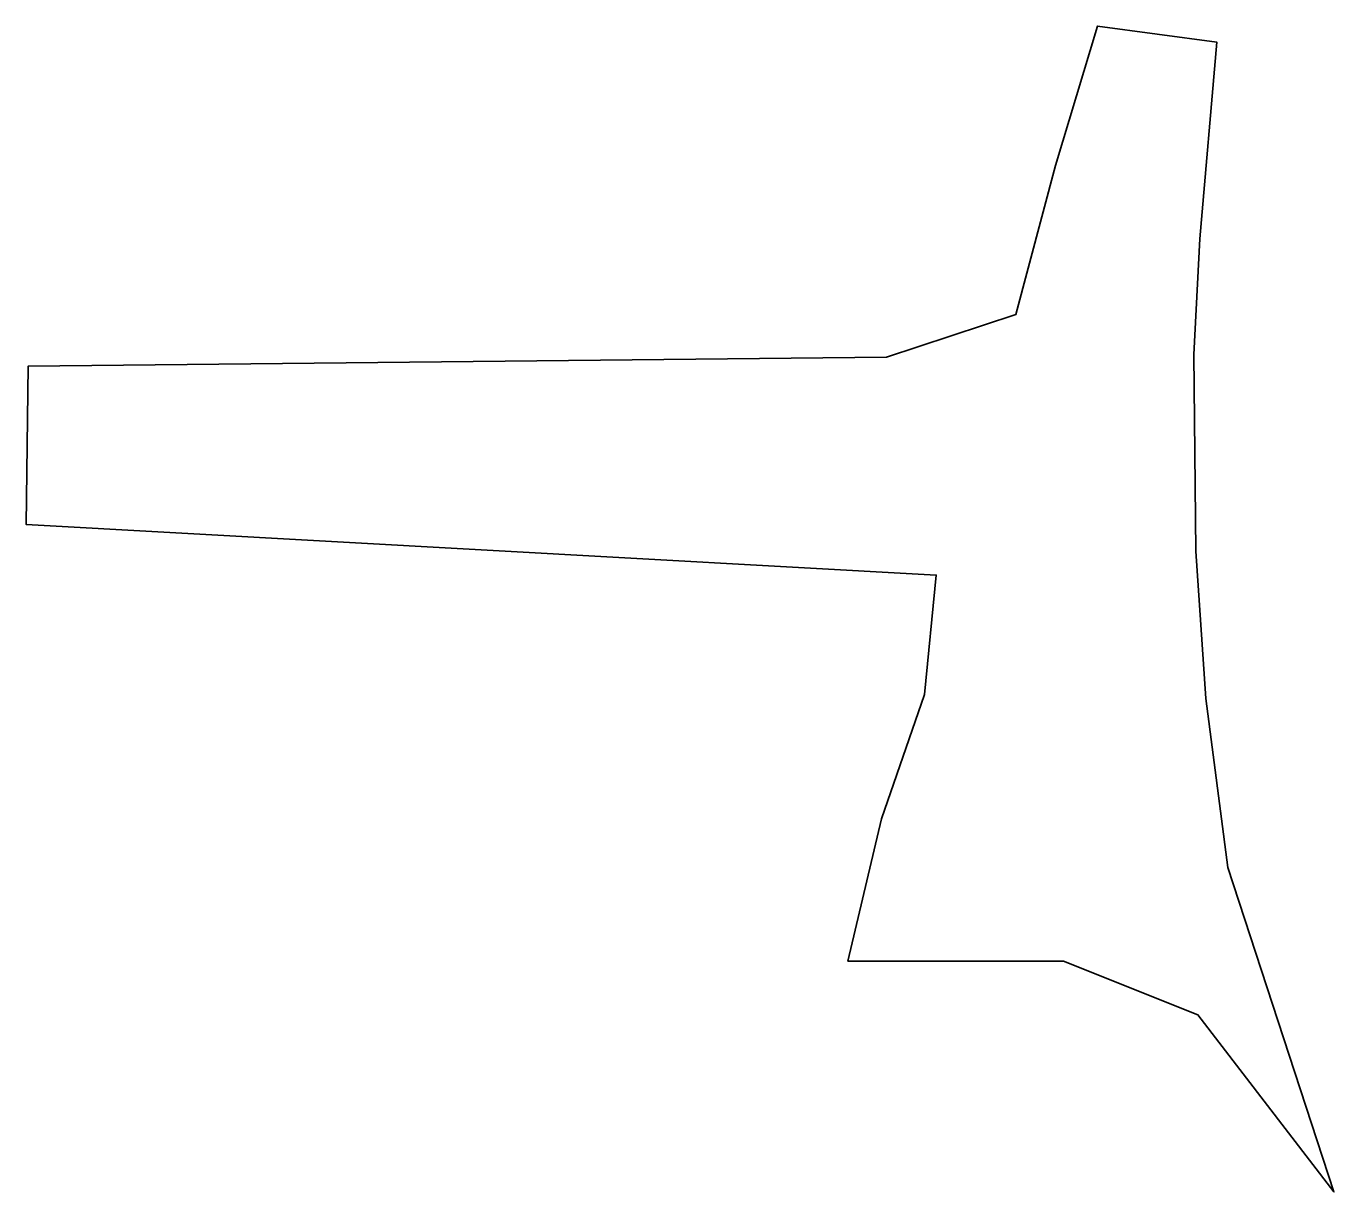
# Model space of a CAD drawing. Extents: x -826 to 489, y -232 to 940.
import ezdxf

# ---------------------------------------------------------------- set-up
doc = ezdxf.new("R2010")
doc.units = 0
doc.linetypes.add('Solid', pattern=[0])

msp = doc.modelspace()

# ---------------------------------------------------------------- linework, layer by layer
at = {"color": 0, "linetype": 'Solid', "lineweight": 35}
msp.add_lwpolyline([(0, 0), (33.96, 142.915), (77, 268), (89, 388), (-826, 439), (-824, 598), (39, 607), (169, 650), (209, 800), (251, 940), (371, 924), (354, 726), (348, 610), (350, 412), (360, 264), (382, 94), (488.691229, -232.112814), (352, -54), (217, 0), (0, 0)], close=True, dxfattribs=at)

doc.saveas('drawing.dxf')
